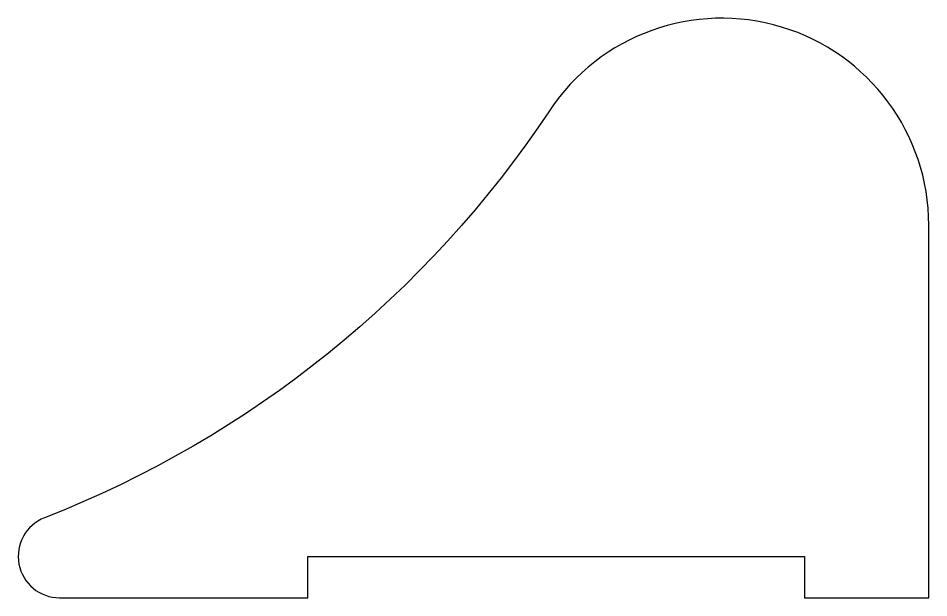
# Model space of a CAD drawing. Extents: x 267 to 278, y 265.4 to 272.4.
import ezdxf

# ---------------------------------------------------------------- set-up
doc = ezdxf.new("R2010")
doc.units = 0
doc.layers.add('ANA', color=220, linetype='CONTINUOUS')

msp = doc.modelspace()

# ---------------------------------------------------------------- linework, layer by layer
at = {"layer": 'ANA'}
msp.add_lwpolyline([(270.52, 265.942), (276.52, 265.942), (276.52, 265.442), (278.02, 265.442), (278.02, 269.942, 0.742756), (273.437, 271.325, -0.15425), (267.338, 266.408, 0.829198), (267.52, 265.442), (270.52, 265.442)], format="xyb", close=True, dxfattribs=at)

doc.saveas('drawing.dxf')
